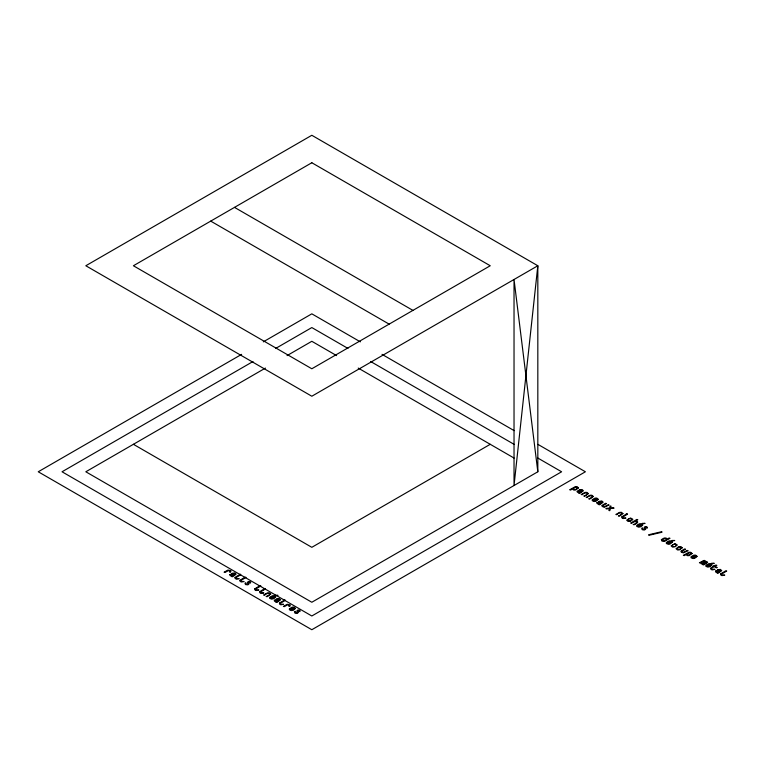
<?xml version="1.0" encoding="UTF-8"?>
<svg xmlns="http://www.w3.org/2000/svg" width="765" height="765" viewBox="0 0 765 765"><rect width="100%" height="100%" fill="white"/><g stroke="black" fill="none" stroke-linecap="round" stroke-linejoin="round"><path stroke-width="1.15" d="M241.625 354.358L38.25 471.776L311.824 629.719L585.397 471.776L537.91 444.36M263.303 341.84L311.824 313.832L360.344 341.84M252.995 361.529L62.041 471.776L311.824 615.988L561.606 471.776L537.872 458.072M275.696 348.419L311.824 327.563L347.951 348.419M265.417 368.089L85.823 471.776L311.824 602.256L537.824 471.776L537.824 265.751L311.824 135.281L85.823 265.751L311.824 396.232L537.824 265.751L514.032 485.507L514.032 279.493L537.824 471.776M287.057 355.601L311.824 341.295L336.59 355.601M490.241 444.302L311.824 547.319L133.406 444.302M575.232 487.372C570.652 488.797 576.093 490.929 577.384 488.194A1.329 0.765 0 0 0 577.068 487.353L575.261 487.353M634.52 521.596L631.632 523.26L630.647 523.04L636.834 519.464L637.819 519.684L635.858 520.822L637.57 521.615L637.58 522.638L634.185 524.733L633.2 524.513C636.145 524.56 638.24 520.573 634.539 521.577M664.154 538.713C659.573 540.138 665.015 542.27 666.315 539.535A1.329 0.765 0 0 0 665.99 538.694L664.183 538.694M678.976 547.262C674.395 548.696 679.836 550.829 681.137 548.094A1.329 0.765 0 0 0 680.812 547.252L679.004 547.252M234.511 207.382L412.928 310.389M210.719 221.114L389.136 324.13M382.022 354.358L514.166 430.647M370.662 361.529L514.128 444.36M358.23 368.089L514.09 458.072M610.384 508.562L609.81 510.666L608.883 510.475L609.389 508.658L606.243 508.945L605.918 508.409L609.542 508.084L610.126 505.981L611.034 506.162L610.537 507.989L613.712 507.702L614.018 508.228L610.384 508.562M627.73 519.894L628.448 520.889L630.934 520.908L628.046 521.405L626.65 520.181L630.513 517.953L632.808 519.272L632.139 520.21L631.096 520.018C633.401 518.182 628.094 518.106 627.73 519.894M672.196 545.56L672.913 546.554L675.399 546.573L672.511 547.071L671.115 545.856L674.979 543.619L677.264 544.948L676.604 545.875L675.562 545.684C677.866 543.858 672.559 543.781 672.196 545.56M687.018 554.118L688.232 555.17L691.015 553.793A1.329 0.765 0 0 0 690.69 552.952L689.303 552.799L687.018 554.118M248.271 582.318L249.151 583.743L247.889 584.843L245.479 584.556L245.001 583.121C246.751 581.362 245.23 585.856 248.118 583.972C246.187 582.251 248.855 580.425 250.691 582.117L250.451 583.102L249.304 582.079L248.271 582.318M297.671 610.833L298.551 612.268L297.298 613.367L294.879 613.081L294.41 611.646C296.16 609.887 294.64 614.381 297.528 612.497C295.596 610.776 298.264 608.95 300.09 610.642L299.861 611.627L298.704 610.604L297.671 610.833M644.971 527.448L645.851 528.873L644.589 529.982L642.179 529.696L641.701 528.261C643.451 526.502 641.931 530.996 644.819 529.112C642.887 527.391 645.555 525.565 647.381 527.257L647.152 528.242L645.995 527.219L644.971 527.448M275.63 596.958L274.559 598.125L270.877 597.302A1.329 0.775 0 0 0 270.561 598.154L273.765 598.584L271.718 599.167L269.643 598.373L269.643 597.36L272.464 595.734L274.214 595.734L275.63 596.958M295.395 608.366L294.324 609.533L290.633 608.711A1.329 0.775 0 0 0 290.318 609.562L293.521 609.992L291.475 610.575L289.399 609.781L289.399 608.768L292.22 607.142L293.98 607.142L295.395 608.366M598.22 499.306L597.149 500.473L593.468 499.66A1.329 0.775 0 0 0 593.152 500.511L596.356 500.941L594.309 501.524L592.234 500.721L592.234 499.708L595.055 498.082L596.805 498.082L598.22 499.306M642.686 524.981L641.615 526.148L637.933 525.326A1.329 0.775 0 0 0 637.618 526.177L640.821 526.607L638.775 527.19L636.7 526.397L636.7 525.383L639.521 523.757L641.271 523.757L642.686 524.981M672.33 542.089L671.259 543.265L667.568 542.442A1.329 0.775 0 0 0 667.252 543.293L670.456 543.724L668.419 544.307L666.344 543.513L666.344 542.5L669.165 540.865L670.915 540.865L672.33 542.089M697.03 556.356L695.959 557.522L692.277 556.7A1.329 0.775 0 0 0 691.962 557.551L695.165 557.981L693.119 558.565L691.044 557.771L691.044 556.757L693.865 555.132L695.615 555.132L697.03 556.356M711.852 564.914L710.781 566.081L707.099 565.259A1.329 0.775 0 0 0 706.784 566.11L709.987 566.54L707.941 567.123L705.865 566.33L705.865 565.316L708.686 563.69L710.436 563.69L711.852 564.914M235.056 577.393L235.065 578.407L236.309 579.124L239.149 578.636L236.701 578.608A1.329 0.765 0 0 1 235.964 577.613L239.445 575.519L238.46 575.299L235.056 577.393M240 580.243L240.009 581.266L241.252 581.983L244.083 581.496L241.644 581.457A1.329 0.765 0 0 1 240.908 580.463L246.062 577.403L245.077 577.173L240 580.243M254.822 588.801L254.831 589.815L256.074 590.532L258.905 590.044L256.466 590.016A1.329 0.765 0 0 1 255.73 589.021L260.884 585.961L259.899 585.732L254.822 588.801M259.765 591.651L259.765 592.674L261.008 593.391L263.849 592.904L261.401 592.865A1.329 0.765 0 0 1 260.674 591.871L264.145 589.777L263.16 589.557L259.765 591.651M270.686 594.099L267.128 596.71L266.144 596.49C273.401 594.242 267.463 591.565 264.575 595.237L263.59 595.017L267.521 592.875L269.28 592.875L270.686 594.099M279.521 603.069L279.531 604.082L280.774 604.799L283.605 604.312L281.166 604.274A1.329 0.765 0 0 1 280.43 603.279L283.911 601.185L282.916 600.965L279.521 603.069M588.342 493.607L584.785 496.208L583.791 495.988C591.049 493.741 585.11 491.063 582.232 494.735L581.237 494.515L585.177 492.383L586.927 492.383L588.342 493.607M593.286 496.456L589.719 499.067L588.734 498.837C595.992 496.6 590.054 493.913 587.166 497.585L586.181 497.365L590.111 495.232L591.871 495.232L593.286 496.456M602.112 505.416L602.122 506.43L604.245 507.243L609.055 505.015L608.06 504.795L604.752 506.631L603.346 506.478A1.329 0.765 0 0 1 603.021 505.636L606.502 503.542L605.517 503.322L602.112 505.416M621.878 516.824L621.888 517.838L623.131 518.555L625.961 518.068L623.523 518.039A1.329 0.765 0 0 1 622.787 517.044L626.258 514.95L625.273 514.73L621.878 516.824M622.92 513.573L619.363 516.174L618.378 515.954C625.636 513.707 619.698 511.03 616.81 514.702L615.825 514.482L619.755 512.34L621.515 512.34L622.92 513.573M681.166 551.058L681.166 552.072L683.288 552.885L688.098 550.657L687.113 550.427L683.795 552.263L682.39 552.11A1.329 0.765 0 0 1 682.074 551.269L685.545 549.174L684.56 548.954L681.166 551.058M682.208 547.797L679.224 549.93L677.465 549.93L676.05 548.706L679.043 546.573L680.793 546.573L682.208 547.797M710.8 568.165L710.809 569.189L712.052 569.906L714.893 569.409L713.898 569.189C710.934 570.365 711.24 566.779 714.414 566.741L716.298 567.821L717.283 567.601L715.103 566.339L716.872 565.325L715.877 565.096L713.2 566.033L713.726 566.339L710.8 568.165M720.687 573.874L720.687 574.888L721.931 575.605L724.771 575.117L722.332 575.079A1.329 0.765 0 0 1 721.596 574.085L726.75 571.025L725.765 570.805L720.687 573.874M230.189 571.292L229.49 572.01L230.485 572.23L231.001 570.776L227.999 570.059L224.069 572.191L225.053 572.421L228.372 570.585L230.189 571.292M289.476 605.517L288.778 606.234L289.772 606.454L290.289 605.01L287.286 604.283L283.346 606.425L284.341 606.645L287.65 604.809L289.476 605.517M229.911 574.601L229.978 575.471L231.384 576.217L231.776 575.691L230.963 574.716L233.966 575.127L231.556 576.523L232.541 576.743L236.108 574.142L234.712 572.918L231.824 573.425L235.027 573.855A1.339 0.775 0 0 1 234.712 574.697L231.69 574.018L229.911 574.601M274.377 600.267L274.444 601.147L275.849 601.892L276.242 601.366L275.429 600.382L278.431 600.802L276.022 602.189L277.007 602.418L280.573 599.808L279.177 598.593L276.289 599.091L279.493 599.521A1.339 0.775 0 0 1 279.177 600.372L276.146 599.683L274.377 600.267M577.212 491.216L577.269 492.086L578.684 492.832L579.067 492.306L578.254 491.331L581.266 491.742L578.856 493.138L579.841 493.358L583.408 490.757L582.012 489.533L579.115 490.03L582.318 490.47A1.339 0.775 0 0 1 582.002 491.312L578.981 490.623L577.212 491.216M596.968 502.624L597.035 503.494L598.44 504.24L598.832 503.714L598.02 502.739L601.022 503.15L598.613 504.546L599.597 504.766L603.164 502.165L601.768 500.941L598.88 501.448L602.084 501.878A1.339 0.775 0 0 1 601.768 502.72L598.746 502.041L596.968 502.624M715.543 571.082L715.6 571.952L717.015 572.698L717.398 572.172L716.585 571.197L719.597 571.608L717.188 572.995L718.172 573.224L721.739 570.614L720.334 569.399L717.446 569.896L720.649 570.327A1.339 0.775 0 0 1 720.334 571.178L717.312 570.489L715.543 571.082M578.464 487.898L575.471 490.04L573.721 490.04L572.335 489.036L570.671 490.002L569.676 489.782L575.299 486.674L577.059 486.674L578.464 487.898M661.4 539.641L661.907 541.085L664.403 541.381L670.016 538.273L669.031 538.053L667.357 539.019L665.971 538.015L664.221 538.015L661.4 539.641M692.096 553.506L689.102 555.639L687.352 555.639L685.966 554.644L684.293 555.6L683.308 555.38L688.921 552.273L690.68 552.282L692.096 553.506M239.464 574.496C240.287 576.428 241.903 573.291 239.464 574.496M264.174 588.763C264.986 590.685 266.603 587.549 264.174 588.763M283.93 600.171C284.752 602.093 286.368 598.966 283.93 600.171M626.286 513.937C627.099 515.859 628.715 512.722 626.286 513.937M707.577 562.285L703.723 564.886L702.739 564.656C709.576 562.103 705.693 560.468 702.069 563.929L701.084 563.709C707.921 561.147 704.039 559.511 700.424 562.973L699.43 562.753L704.24 560.372L707.577 562.285M275.601 595.333L275.171 595.897L278.02 595.352L275.601 595.333M642.657 523.356L642.227 523.92L645.077 523.375L642.657 523.356M672.301 540.473L671.871 541.037L674.72 540.492L672.301 540.473M711.823 563.289L711.393 563.853L714.242 563.308L711.823 563.289M274.568 597.226L271.623 596.872L274.233 596.404A1.329 0.765 0 0 1 274.568 597.226M294.324 608.644L291.389 608.28L293.999 607.821A1.329 0.765 0 0 1 294.334 608.644M597.159 499.583L594.223 499.22L596.824 498.761A1.329 0.765 0 0 1 597.159 499.583M641.625 525.249L638.679 524.895L641.29 524.427A1.329 0.765 0 0 1 641.625 525.249M671.268 542.366L668.323 542.012L670.934 541.544A1.329 0.765 0 0 1 671.268 542.366M695.968 556.633L693.023 556.27L695.634 555.811A1.329 0.765 0 0 1 695.968 556.633M710.79 565.182L707.845 564.828L710.456 564.36A1.329 0.765 0 0 1 710.79 565.182M311.824 162.744L133.406 265.751L311.824 368.768L490.241 265.751L311.824 162.744M661.649 531.704L648.557 534.783L648.892 535.309L661.983 532.239L661.649 531.704"/></g></svg>
